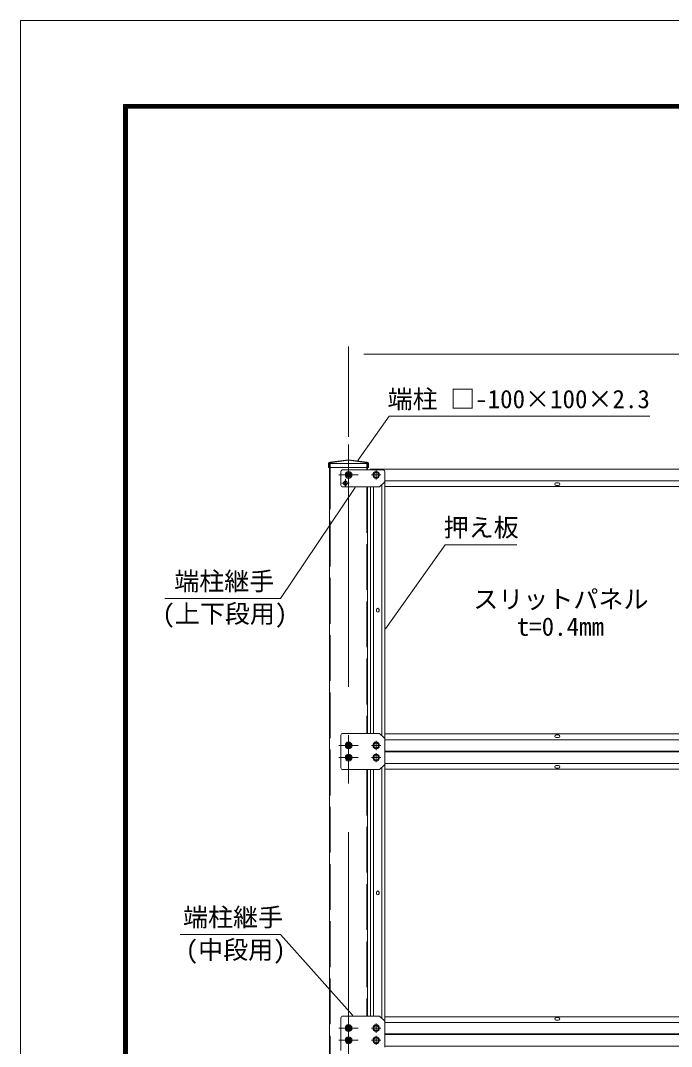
# Model space of a CAD drawing. Units: millimetres, scale not verified. Extents: x -4200 to 4200, y -2970 to 2970.
# Drawn here: x -4200 to -2494, y 281 to 2970 of the extents above; entities that cross this region are included whole.
import ezdxf
from ezdxf.enums import TextEntityAlignment as Align

# ---------------------------------------------------------------- set-up
doc = ezdxf.new("R2010")
doc.units = ezdxf.units.MM
doc.header["$LTSCALE"] = 20
doc.linetypes.add('DASHED', pattern=[7.5, 6, -1.5])
doc.linetypes.add('USER1', pattern=[50.8, 31.75, -6.35, 6.35, -6.35])
for name, color, linetype, lineweight in [('0-0_D-TTL', 2, 'Continuous', 18), ('0-4_D-BMK', 2, 'USER1', 13), ('0-6_D-STR1', 1, 'Continuous', 18), ('0-7_D-STR3', 3, 'Continuous', 13), ('0-8_D-STR-DIM', 7, 'Continuous', 9)]:
    doc.layers.add(name, color=color, linetype=linetype, lineweight=lineweight)
doc.layers.add('0-C_D-STR-TXT', color=7, linetype='Continuous')
doc.styles.add('ＭＳ ゴシック', font='')
doc.styles.get('ＭＳ ゴシック').set_extended_font_data('MS Gothic')

msp = doc.modelspace()

# ---------------------------------------------------------------- linework, layer by layer
at = {"layer": '0-0_D-TTL'}
for points in [[(-4200, 2970), (4200, 2970), (4200, -2970), (-4200, -2970)], [(-3930, 2750), (3930, 2750), (3930, -2750), (-3930, -2750)], [(-3927.5, 2747.5), (3927.5, 2747.5), (3927.5, -2747.5), (-3927.5, -2747.5)], [(-3925, 2745), (3925, 2745), (3925, -2745), (-3925, -2745)], [(-3922.5, 2742.5), (3922.5, 2742.5), (3922.5, -2742.5), (-3922.5, -2742.5)], [(-3920, 2740), (3920, 2740), (3920, -2740), (-3920, -2740)]]:
    msp.add_lwpolyline(points, close=True, dxfattribs=at)
at = {"layer": '0-4_D-BMK'}
for p, q in [((-3340.4, 1858.74), (-3340.4, -1215.76)), ((-3365.4, 1778.74), (-3315.4, 1778.74)), ((-3333.28, 1778.74), (-3347.53, 1778.74)), ((-3340.4, 1787.37), (-3340.4, 1770.12)), ((-3255.9, 1778.74), (-3279.9, 1778.74)), ((-3267.9, 1766.74), (-3267.9, 1790.74)), ((-3338.65, 1757.24), (-3358.15, 1757.24)), ((-3348.4, 1767.99), (-3348.4, 1748.49)), ((-3340.4, 1078.37), (-3340.4, 1061.12)), ((-3267.9, 1057.74), (-3267.9, 1081.74)), ((-3365.4, 1069.74), (-3315.4, 1069.74)), ((-3255.9, 1069.74), (-3279.9, 1069.74)), ((-3267.9, 1025.74), (-3267.9, 1049.74)), ((-3365.4, 1037.74), (-3315.4, 1037.74)), ((-3340.4, 1046.37), (-3340.4, 1029.12)), ((-3255.9, 1037.74), (-3279.9, 1037.74)), ((-3365.4, 328.74), (-3315.4, 328.74)), ((-3365.4, 328.74), (-3315.4, 328.74)), ((-3340.4, 337.37), (-3340.4, 320.12)), ((-3255.9, 328.74), (-3279.9, 328.74)), ((-3267.9, 316.74), (-3267.9, 340.74)), ((-3365.4, 296.74), (-3315.4, 296.74)), ((-3365.4, 296.74), (-3315.4, 296.74)), ((-3340.4, 305.37), (-3340.4, 288.12)), ((-3255.9, 296.74), (-3279.9, 296.74)), ((-3267.9, 284.74), (-3267.9, 308.74))]:
    msp.add_line(p, q, dxfattribs=at)
at = {"layer": '0-6_D-STR1'}
for p, q in [((-3392.4, 1808.94), (-3392.4, 1798.74)), ((-3389.63, 1812.11), (-3340.4, 1818.74)), ((-3340.4, 1818.74), (-3291.18, 1812.11)), ((-3288.4, 1808.94), (-3288.4, 1798.74)), ((-3392.4, 1798.74), (-3288.4, 1798.74)), ((-3390.4, 1798.74), (-3390.4, -1175.76)), ((-3290.4, 1798.74), (-3290.4, 1792.24)), ((-3282.9, 1793.74), (-1352.9, 1793.74)), ((-3282.9, 1793.74), (-3282.9, 1792.24)), ((-3245.4, 1763.74), (-1389.4, 1763.74)), ((-3244.9, 1748.74), (-2336.9, 1748.74)), ((-2795.9, 1758.24), (-2789.9, 1758.24)), ((-2795.9, 1751.24), (-2789.9, 1751.24)), ((-3290.4, 1747.24), (-3290.4, 1101.24)), ((-3244.9, 1099.74), (-2336.9, 1099.74)), ((-3244.4, 1084.74), (-1390.4, 1084.74)), ((-2795.9, 1097.24), (-2789.9, 1097.24)), ((-2795.9, 1090.24), (-2789.9, 1090.24)), ((-3245.4, 1052.74), (-1390.4, 1052.74)), ((-3244.4, 1054.74), (-1390.4, 1054.74)), ((-3245.4, 1022.74), (-1390.4, 1022.74)), ((-3290.4, 1006.24), (-3290.4, 360.24)), ((-3244.9, 1007.74), (-2336.9, 1007.74)), ((-2795.9, 1017.24), (-2789.9, 1017.24)), ((-2795.9, 1010.24), (-2789.9, 1010.24)), ((-3244.9, 358.74), (-2336.9, 358.74)), ((-2795.9, 356.24), (-2789.9, 356.24)), ((-3245.4, 343.74), (-1390.4, 343.74)), ((-2795.9, 349.24), (-2789.9, 349.24)), ((-3245.4, 313.74), (-1390.4, 313.74)), ((-3245.4, 311.74), (-1390.4, 311.74)), ((-3245.4, 281.74), (-1390.4, 281.74))]:
    msp.add_line(p, q, dxfattribs=at)
at = {"layer": '0-6_D-STR1', "linetype": 'DASHED'}
for p, q in [((-3390.8, 1798.74), (-3390.8, 1808.94)), ((-3388.1, 1808.74), (-3388.1, -1175.76)), ((-3292.7, 1808.74), (-3292.7, 1792.24)), ((-3290, 1808.94), (-3290, 1798.74)), ((-3292.7, 1747.24), (-3292.7, 1101.24)), ((-3292.7, 1006.24), (-3292.7, 360.24))]:
    msp.add_line(p, q, dxfattribs=at)
for points in [[(-3290.4, 1798.74), (-3290.4, 1808.74), (-3390.4, 1808.74), (-3390.4, 1798.74)], [(-3389.42, 1810.53), (-3340.4, 1817.13), (-3291.39, 1810.53)]]:
    msp.add_lwpolyline(points, dxfattribs=at)
for centre in [(-3340.4, 1778.74), (-3340.4, 1069.74), (-3340.4, 1037.74), (-3340.4, 328.74), (-3340.4, 296.74)]:
    msp.add_circle(centre, 6, dxfattribs=at)
at = {"layer": '0-6_D-STR1'}
for centre, radius, start, end in [((-3389.2, 1808.94), 3.2, 97.6668, 180), ((-3291.6, 1808.94), 3.2, 0, 82.3332), ((-2795.9, 1754.74), 3.5, 90, 270), ((-2789.9, 1754.74), 3.5, 270, 90), ((-2795.9, 1093.74), 3.5, 90, 270), ((-2789.9, 1093.74), 3.5, 270, 90), ((-2795.9, 1013.74), 3.5, 90, 270), ((-2789.9, 1013.74), 3.5, 270, 90), ((-2795.9, 352.74), 3.5, 90, 270), ((-2789.9, 352.74), 3.5, 270, 90)]:
    msp.add_arc(centre, radius, start, end, dxfattribs=at)
at = {"layer": '0-6_D-STR1', "linetype": 'DASHED'}
for centre, start, end in [((-3389.2, 1808.94), 97.6668, 180), ((-3291.6, 1808.94), 0, 82.3332)]:
    msp.add_arc(centre, 1.6, start, end, dxfattribs=at)
at = {"layer": '0-7_D-STR3'}
for p, q in [((-3360.4, 1787.24), (-3360.4, 1752.24)), ((-3355.4, 1792.24), (-3250.4, 1792.24)), ((-3267.9, 1786.24), (-3274.4, 1782.5)), ((-3274.4, 1782.5), (-3274.4, 1774.98)), ((-3267.9, 1786.24), (-3261.4, 1782.5)), ((-3261.4, 1782.5), (-3261.4, 1774.98)), ((-3245.4, 1787.24), (-3245.4, 1762.38)), ((-3350.26, 1757.66), (-3351.55, 1757.64)), ((-3351.55, 1757.64), (-3351.55, 1756.85)), ((-3350.26, 1756.82), (-3351.55, 1756.85)), ((-3348.8, 1760.39), (-3348.82, 1759.09)), ((-3348.8, 1754.09), (-3348.82, 1755.39)), ((-3348.8, 1760.39), (-3348.01, 1760.39)), ((-3348.01, 1760.39), (-3347.99, 1759.09)), ((-3346.55, 1756.82), (-3345.25, 1756.85)), ((-3267.9, 1771.24), (-3274.4, 1774.98)), ((-3267.9, 1771.24), (-3261.4, 1774.98)), ((-3257.97, 1748.57), (-3247.01, 1758.71)), ((-3252.9, 1096.13), (-3252.9, 1753.26)), ((-3245.48, 1761.49), (-3244.9, 1761.49)), ((-3244.9, 1086.99), (-3244.9, 1761.49)), ((-3261.36, 1747.24), (-3355.4, 1747.24)), ((-3282.9, 1101.24), (-3282.9, 1747.24)), ((-3274.9, 1101.24), (-3274.9, 1747.24)), ((-3267.4, 1422.74), (-3267.4, 1425.74)), ((-3260.4, 1425.74), (-3260.4, 1422.74)), ((-3360.4, 1011.24), (-3360.4, 1096.24)), ((-3355.4, 1101.24), (-3260.69, 1101.24)), ((-3267.9, 1077.24), (-3274.4, 1073.5)), ((-3267.9, 1077.24), (-3261.4, 1073.5)), ((-3258.83, 1100.71), (-3246.04, 1088.83)), ((-3245.4, 1087.37), (-3245.4, 1020.11)), ((-3245.4, 1086.99), (-3244.9, 1086.99)), ((-3274.4, 1073.5), (-3274.4, 1065.98)), ((-3267.9, 1062.24), (-3274.4, 1065.98)), ((-3267.9, 1062.24), (-3261.4, 1065.98)), ((-3261.4, 1073.5), (-3261.4, 1065.98)), ((-3267.9, 1045.24), (-3274.4, 1041.5)), ((-3274.4, 1041.5), (-3274.4, 1033.98)), ((-3267.9, 1030.24), (-3274.4, 1033.98)), ((-3267.9, 1045.24), (-3261.4, 1041.5)), ((-3267.9, 1030.24), (-3261.4, 1033.98)), ((-3261.4, 1041.5), (-3261.4, 1033.98)), ((-3260.19, 1006.24), (-3355.4, 1006.24)), ((-3282.9, 360.24), (-3282.9, 1006.24)), ((-3274.9, 360.24), (-3274.9, 1006.24)), ((-3246.04, 1018.65), (-3258.83, 1006.78)), ((-3252.9, 354.21), (-3252.9, 1012.28)), ((-3245.4, 1020.49), (-3244.9, 1020.49)), ((-3245.4, 1020.49), (-3244.9, 1020.49)), ((-3244.9, 345.99), (-3244.9, 1020.49)), ((-3267.4, 681.74), (-3267.4, 684.74)), ((-3260.4, 684.74), (-3260.4, 681.74)), ((-3360.4, 270.24), (-3360.4, 355.24)), ((-3355.4, 360.24), (-3260.69, 360.24)), ((-3258.83, 359.71), (-3246.04, 347.83)), ((-3267.9, 336.24), (-3274.4, 332.5)), ((-3274.4, 332.5), (-3274.4, 324.98)), ((-3267.9, 321.24), (-3274.4, 324.98)), ((-3267.9, 336.24), (-3261.4, 332.5)), ((-3267.9, 321.24), (-3261.4, 324.98)), ((-3261.4, 332.5), (-3261.4, 324.98)), ((-3245.4, 346.37), (-3245.4, 279.11)), ((-3245.4, 345.99), (-3244.9, 345.99)), ((-3267.9, 304.24), (-3274.4, 300.5)), ((-3274.4, 300.5), (-3274.4, 292.98)), ((-3267.9, 304.24), (-3261.4, 300.5)), ((-3261.4, 300.5), (-3261.4, 292.98)), ((-3267.9, 289.24), (-3274.4, 292.98)), ((-3267.9, 289.24), (-3261.4, 292.98))]:
    msp.add_line(p, q, dxfattribs=at)
at = {"layer": '0-7_D-STR3', "linetype": 'DASHED'}
for p, q in [((-3346.06, 1778.74), (-3340.4, 1784.4)), ((-3340.4, 1773.08), (-3346.06, 1778.74)), ((-3334.75, 1778.74), (-3340.4, 1784.4)), ((-3340.4, 1773.08), (-3334.75, 1778.74)), ((-3346.06, 1069.74), (-3340.4, 1075.4)), ((-3340.4, 1064.08), (-3346.06, 1069.74)), ((-3334.75, 1069.74), (-3340.4, 1075.4)), ((-3340.4, 1064.08), (-3334.75, 1069.74)), ((-3346.06, 1037.74), (-3340.4, 1043.4)), ((-3340.4, 1032.08), (-3346.06, 1037.74)), ((-3334.75, 1037.74), (-3340.4, 1043.4)), ((-3340.4, 1032.08), (-3334.75, 1037.74)), ((-3346.06, 328.74), (-3340.4, 334.4)), ((-3340.4, 323.08), (-3346.06, 328.74)), ((-3334.75, 328.74), (-3340.4, 334.4)), ((-3340.4, 323.08), (-3334.75, 328.74)), ((-3346.06, 296.74), (-3340.4, 302.4)), ((-3340.4, 291.08), (-3346.06, 296.74)), ((-3334.75, 296.74), (-3340.4, 302.4)), ((-3340.4, 291.08), (-3334.75, 296.74))]:
    msp.add_line(p, q, dxfattribs=at)
at = {"layer": '0-7_D-STR3'}
for points in [[(-3348.8, 1754.09), (-3348.01, 1754.09), (-3347.99, 1755.39)], [(-3346.55, 1757.66), (-3345.25, 1757.64), (-3345.25, 1756.85)]]:
    msp.add_lwpolyline(points, dxfattribs=at)
for centre, radius in [((-3340.4, 1778.74), 9), ((-3267.9, 1778.74), 9), ((-3267.9, 1778.74), 6.5), ((-3348.4, 1757.24), 5.25), ((-3340.4, 1069.74), 9), ((-3267.9, 1069.74), 9), ((-3267.9, 1069.74), 6.5), ((-3340.4, 1037.74), 9), ((-3267.9, 1037.74), 9), ((-3267.9, 1037.74), 6.5), ((-3340.4, 328.74), 9), ((-3267.9, 328.74), 9), ((-3267.9, 328.74), 6.5), ((-3340.4, 296.74), 9), ((-3267.9, 296.74), 9), ((-3267.9, 296.74), 6.5)]:
    msp.add_circle(centre, radius, dxfattribs=at)
at = {"layer": '0-7_D-STR3', "linetype": 'DASHED'}
for centre, radius in [((-3340.4, 1778.74), 4), ((-3340.4, 1778.74), 3.2), ((-3340.4, 1069.74), 4), ((-3340.4, 1069.74), 3.2), ((-3340.4, 1037.74), 4), ((-3340.4, 1037.74), 3.2), ((-3340.4, 328.74), 4), ((-3340.4, 328.74), 3.2), ((-3340.4, 296.74), 4), ((-3340.4, 296.74), 3.2)]:
    msp.add_circle(centre, radius, dxfattribs=at)
at = {"layer": '0-7_D-STR3'}
for centre, radius, start, end in [((-3355.4, 1787.24), 5, 90, 180), ((-3250.4, 1787.24), 5, 0, 90), ((-3355.4, 1752.24), 5, 180, 270), ((-3350.31, 1759.15), 1.49, 270, 0), ((-3350.31, 1755.34), 1.49, 0, 90), ((-3346.5, 1759.15), 1.49, 180, 270), ((-3346.5, 1755.34), 1.49, 90, 180), ((-3261.36, 1752.24), 5, 270, 312.78277), ((-3250.4, 1762.38), 5, 312.78277, 0), ((-3263.9, 1425.74), 3.5, 0, 180), ((-3263.9, 1422.74), 3.5, 180, 0), ((-3355.4, 1096.24), 5, 90, 180), ((-3260.67, 1097.79), 3.46, 57.70556, 90.24849), ((-3247.4, 1087.37), 2, 0, 47.12111), ((-3355.4, 1011.24), 5, 180, 270), ((-3260.19, 1008.24), 2, 270, 312.87889), ((-3247.4, 1020.11), 2, 312.87889, 0), ((-3263.9, 684.74), 3.5, 0, 180), ((-3263.9, 681.74), 3.5, 180, 0), ((-3355.4, 355.24), 5, 90, 180), ((-3260.67, 356.79), 3.46, 57.70556, 90.24849), ((-3247.4, 346.37), 2, 0, 47.12111)]:
    msp.add_arc(centre, radius, start, end, dxfattribs=at)
at = {"layer": '0-8_D-STR-DIM'}
for p, q in [((-3340.4, 1878.74), (-3340.4, 2115.8)), ((-1335.4, 2095.8), (-3300.4, 2095.8))]:
    msp.add_line(p, q, dxfattribs=at)
for points in [[(-2550.28, 1932.68), (-3234.21, 1932.68), (-3316.3, 1816.91)], [(-3821.65, 1455.14), (-3518.58, 1455.14), (-3322.59, 1745.58)], [(-2899.24, 1595.97), (-3087.31, 1595.97), (-3243.75, 1375.37)], [(-3781.65, 574.23), (-3518.58, 574.23), (-3328.77, 361.73)]]:
    msp.add_lwpolyline(points, dxfattribs=at)

# ---------------------------------------------------------------- texts
at = {"layer": '0-C_D-STR-TXT', "style": 'ＭＳ ゴシック'}
for s, p in [('端柱 □-100×100×2.3', (-3238.01, 1939.28)), ('押え板', (-3091.11, 1602.82)), ('端柱継手', (-3797.23, 1461.74)), ('スリットパネル', (-3013.36, 1414.52)), ('(上下段用)', (-3828.33, 1376.74)), ('t=0.4mm', (-2899.65, 1342.87)), ('端柱継手', (-3774.23, 580.83)), ('(中段用)', (-3767.21, 495.83))]:
    msp.add_text(s, height=48.09, dxfattribs=at).set_placement(p, align=Align.BOTTOM_LEFT)

doc.saveas('drawing.dxf')
